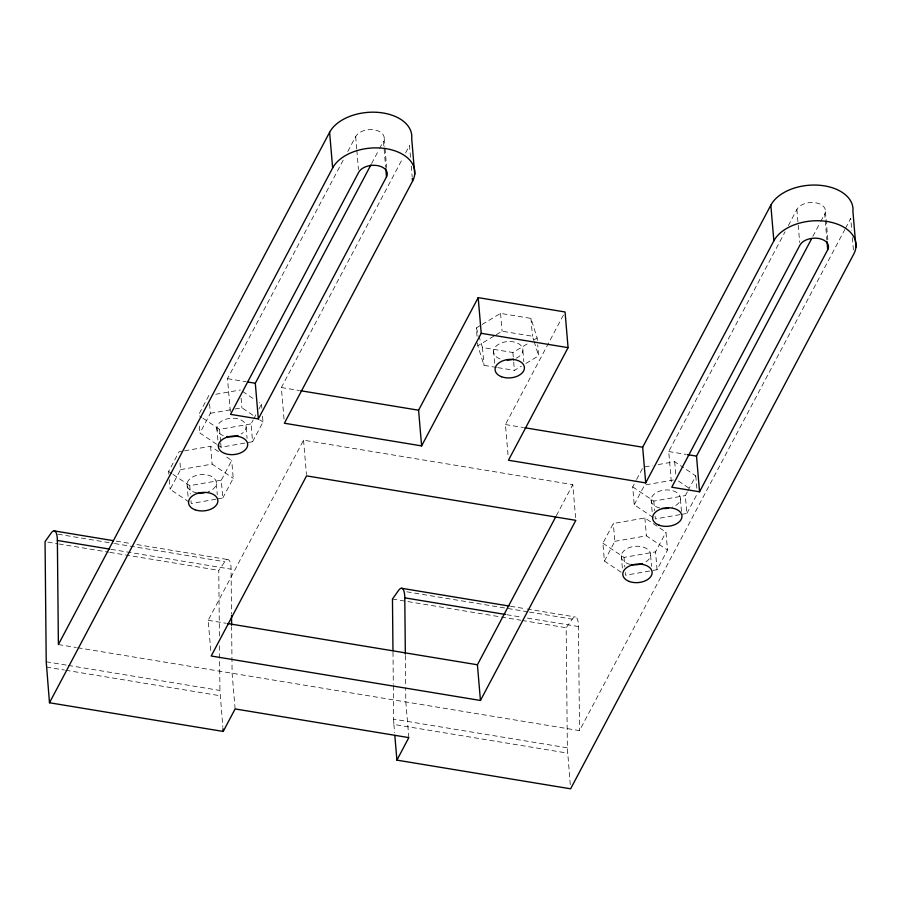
<?xml version="1.0" encoding="UTF-8"?>
<svg xmlns="http://www.w3.org/2000/svg" width="901" height="901" viewBox="0 0 901 901"><rect width="100%" height="100%" fill="white"/><g stroke="black" fill="none" stroke-linecap="round" stroke-linejoin="round"><path stroke-width="0.68" stroke-dasharray="4.5 3.38" d="M168.859 474.208L168.622 471.471L179.062 451.761L183.173 451.052M208.863 395.471L198.434 415.181L201.768 417.422M230.296 411.599L227.502 378.657L343.833 158.948M347.775 151.503L355.67 136.603A14.72 9.247 -4.8 0 1 374.332 129.89A14.72 9.247 -4.8 0 1 383.454 141.198L385.673 167.271M189.03 502.015L170.143 489.311L180.572 469.612L179.873 461.368M216.612 444.227L199.943 433.021L210.372 413.322L209.561 403.704M371.629 163.543L378.859 149.881M379.512 148.642L383.454 141.198M217.31 498.963L222.795 498.005L221.286 480.165L231.715 460.456L223.932 455.23M217.727 444.97L221.06 447.223L252.595 441.715L251.086 423.875L253.046 420.181M253.688 418.942L256.301 414.021M258.914 409.099L261.515 404.166L259.297 402.679M222.795 498.005L233.224 478.307L231.715 460.456M252.595 441.715L263.024 422.017L262.45 415.147M284.029 419.123L281.36 387.554L402.938 157.912M405.574 152.945L409.516 145.5L410.563 157.855M210.733 650.511L208.165 620.316L303.547 440.184L572.799 484.648L575.593 517.591M508.006 454.757L505.438 424.562L564.398 313.21M556.345 515.71L572.799 484.648M621.082 572.236L604.413 561.03L602.904 543.19L613.333 523.481L644.879 517.985L665.985 532.176L667.495 550.027L657.066 569.725L625.519 575.232L625.294 572.484M653.101 517.444L634.214 504.74L632.705 486.889L635.96 480.74M636.613 479.501L643.134 467.191L652.741 465.513M604.413 561.03L614.842 541.332L613.333 523.481M634.214 504.74L644.654 485.031L673.452 480.008M671.29 481.72L668.722 451.525L785.053 231.816M788.341 225.61L796.889 209.471A14.72 9.247 -4.8 0 1 815.551 202.759A14.72 9.247 -4.8 0 1 824.685 214.066L825.147 219.551M812.848 236.411L820.079 222.75M820.732 221.511L824.685 214.066M657.066 569.725L655.556 551.885L665.985 532.176M681.381 514.392L686.866 513.435L685.357 495.595L687.317 491.901M687.97 490.662L695.786 475.886L684.681 468.419M686.866 513.435L697.306 493.737M77.689 647.74L579.512 730.621L844.811 229.552M845.476 228.313L850.735 218.369L851.783 230.724M219.405 635.993L218.763 570.356L224.845 561.751A18.403 5.361 -80.6 0 1 231.073 569.162L231.523 614.167M570.265 784.703L567.348 747.83L566.177 627.738L572.259 619.122A18.403 5.361 -80.6 0 1 578.498 626.533L579.512 730.621M477.023 336.163L476.325 327.93L480.943 325.16M482.091 324.461L500.551 313.379L530.959 318.402L537.12 337.965L537.582 343.461M496.44 367.394L483.995 365.344L477.834 345.77L495.145 335.375M496.293 334.688L502.071 331.219L532.468 336.242L533.696 340.15M478.791 335.758L482.485 347.504L512.883 352.516L527.885 343.518M533.662 340.049L537.12 337.965M497.814 367.631L514.403 370.367L521.319 366.211M525.936 363.441L538.629 355.816L537.706 344.835M215.722 394.278L240.409 389.975M210.372 413.322L233.686 409.245M235.06 409.009L241.918 407.815L255.253 416.78M202.871 418.165L219.54 429.372L251.086 423.875M184.547 450.804L210.597 446.265L219.495 452.234M180.572 469.612L212.118 464.105L233.224 478.307M173.071 474.455L189.739 485.662L221.286 480.165M215.936 499.199L191.249 503.513L191.023 500.765M658.226 464.556L674.68 461.695L683.566 467.664M632.705 486.889L653.811 501.091L685.357 495.595M680.018 514.629L655.331 518.942L655.095 516.194M614.842 541.332L646.389 535.825L667.495 550.027M602.904 543.19L624.01 557.381L655.556 551.885M227.502 378.657L246.029 381.72M281.36 387.554L299.38 390.527M505.438 424.562L523.458 427.536M668.722 451.525L685.931 454.363M116.229 541.152L131.4 543.652M136.907 544.564L227.897 559.589M510.518 606.272L525.688 608.772M527.062 608.997L575.322 616.971M58.024 534.203L113.166 543.314M114.551 543.54L224.845 561.751M406.824 591.811L528.144 611.847M529.518 612.072L572.259 619.122M111.138 549.351L231.073 569.162M506.801 614.696L521.972 617.196M527.49 618.109L578.498 626.533M47.809 542.132L57.461 543.72M58.835 543.945L108.469 552.144M109.843 552.369L218.763 570.356M392.464 599.052L499.999 616.802M501.384 617.039L520.688 620.226M522.062 620.451L566.177 627.738M208.165 620.316L226.207 623.301M58.385 644.553L76.315 647.515M46.221 661.773L66.911 665.186M68.285 665.411L219.934 690.459L222.851 727.321M393.32 685.627L393.647 719.144L567.348 747.83M46.469 667.067L64.388 670.029M65.762 670.254L220.171 695.752M393.647 719.144L393.883 724.449L567.596 753.135M678.419 481.033L689.524 488.5M242.628 391.462L254.848 399.684M259.691 419.776L263.024 422.017M168.622 471.471L171.956 473.712M534.113 341.456L538.629 355.816M476.325 327.93L478.375 334.451M852.369 237.582L853.529 251.311M825.44 211.656L827.884 240.477M825.26 220.925L826.893 240.139M796.889 209.471L799.683 242.414M695.786 475.886L696.833 488.241M680.413 499.12L681.46 511.475M674.68 461.695L675.727 474.039M653.811 501.091L654.633 510.698M651.108 499.345L652.268 513.074M650.612 555.41L651.547 566.391M644.879 517.985L646.389 535.825M624.01 557.381L624.821 566.988M621.296 555.635L622.467 569.364M530.959 318.402L532.468 336.242M522.895 350.68L523.819 361.661M512.883 352.516L513.581 360.76M513.705 362.134L514.403 370.367M500.551 313.379L502.071 331.219M493.579 350.906L494.626 363.261M482.485 347.504L483.995 365.344M477.598 343.022L477.834 345.77M411.261 166.088L412.196 177.069M384.22 138.788L384.918 147.021M385.031 148.395L386.664 167.609M408.829 737.615L405.81 701.924L405.664 687.857M355.67 136.603L356.717 148.958M356.83 150.332L358.463 169.546M393.883 724.449L394.582 732.682M303.547 440.184L306.453 474.5M261.515 404.166L261.864 408.288M246.142 427.401L247.077 438.382M241.108 398.208L241.918 407.815M219.54 429.372L220.587 441.727M220.711 443.101L221.06 447.223M216.826 427.626L217.997 441.355M216.341 483.691L217.276 494.672M235.127 708.929L232.098 673.238L231.647 626.826M210.597 446.265L212.118 464.105M199.358 426.15L199.943 433.021M189.739 485.662L190.438 493.906M187.025 483.916L188.072 496.271M169.32 479.704L170.143 489.311M405.349 655.511L405.653 686.461M392.994 652.11L393.298 684.231M219.495 645.769L219.934 690.459M659.802 508.006A14.72 9.247 -4.8 0 1 654.07 494.221A14.72 9.247 -4.8 0 1 677.113 492.768A14.72 9.247 -4.8 0 1 672.214 507.229M196.914 492.813A14.72 9.247 -4.8 0 1 189.492 479.264A14.72 9.247 -4.8 0 1 212.76 477.158A14.72 9.247 -4.8 0 1 208.142 491.8M223.279 435.622A14.72 9.247 -4.8 0 1 220.058 422.276A14.72 9.247 -4.8 0 1 241.682 420.328A14.72 9.247 -4.8 0 1 241.141 434.012M500.032 358.902A14.72 9.247 -4.8 0 1 497.363 345.117A14.72 9.247 -4.8 0 1 519.584 344.328A14.72 9.247 -4.8 0 1 515.811 358.339M630.002 564.296A14.72 9.247 -4.8 0 1 624.258 550.511A14.72 9.247 -4.8 0 1 647.312 549.069A14.72 9.247 -4.8 0 1 642.413 563.519"/><path stroke-width="1.35" d="M414.73 174.253L411.701 138.574A42.336 26.579 -4.8 0 0 377.936 112.366A42.336 26.579 -4.8 0 0 329.608 132.301L58.385 644.553L57.371 540.465A18.403 5.361 -80.6 0 0 51.132 533.065L45.05 541.67L46.221 661.773L49.487 702.757L223.2 731.443L235.127 708.929L408.829 737.615L396.913 760.129L570.615 788.814L853.765 254.048A42.336 26.579 -4.8 0 0 827.523 221.556A42.336 26.579 -4.8 0 0 773.858 240.86L645.702 482.913L508.468 460.242L568.08 347.662L565.051 311.971L478.194 297.634L418.582 410.214L421.612 445.905L284.378 423.233L412.545 181.191L412.309 178.443M49.487 702.757L332.638 167.991L329.608 132.301M258.328 418.931L386.484 176.878A14.72 9.247 -4.8 0 0 377.361 165.581A14.72 9.247 -4.8 0 0 358.688 172.294L230.532 414.347L258.328 418.931L255.298 383.252L370.975 164.782M421.612 445.905L481.224 333.314L478.194 297.634M480.447 700.471L575.818 520.339L306.565 475.874L211.194 656.007L480.447 700.471L477.417 664.78L555.692 516.949M645.702 482.913L642.672 447.223L770.828 205.169A42.336 26.579 -4.8 0 1 819.167 185.234A42.336 26.579 -4.8 0 1 852.92 211.442L855.95 247.122M699.548 491.8L827.704 249.746A14.72 9.247 -4.8 0 0 818.581 238.45A14.72 9.247 -4.8 0 0 799.908 245.162L671.752 487.216L699.548 491.8L696.518 456.12L811.531 238.889M481.224 333.314L568.08 347.662M247.358 381.934L255.298 383.252M300.765 390.752L418.582 410.214M524.844 427.761L642.672 447.223M687.26 454.588L696.518 456.12M54.195 530.903L113.47 540.69M401.609 588.285L509.144 606.035M57.371 540.465L109.753 549.126M392.971 650.713L392.464 599.052L398.546 590.437A18.403 5.361 -80.6 0 1 404.786 597.847L505.427 614.459M227.604 623.526L477.417 664.78M827.005 241.513L827.704 249.746M770.828 205.169L773.858 240.86M385.786 168.645L386.484 176.878M394.818 735.43L396.913 760.129M222.964 728.695L223.2 731.443M404.786 597.847L405.337 654.103M231.534 615.574L231.625 625.418M668.576 508.187A14.72 9.247 -4.8 0 1 662.212 508.412M204.504 492.757A14.72 9.247 -4.8 0 1 198.141 492.982M237.943 435.51A14.72 9.247 -4.8 0 1 226.714 436.523M332.638 167.991A42.336 26.579 -4.8 0 1 386.304 148.699A42.336 26.579 -4.8 0 1 412.545 181.191M513.514 359.161A14.72 9.247 -4.8 0 1 507.229 360.085M642.413 563.519A14.72 9.247 -4.8 0 1 631.184 564.533M659.07 525.182A14.72 9.247 -4.8 0 0 681.933 516.96A14.72 9.247 -4.8 0 0 660.816 509.088A14.72 9.247 -4.8 0 0 659.07 525.182M629.27 581.472A14.72 9.247 -4.8 0 0 652.121 573.25A14.72 9.247 -4.8 0 0 631.015 565.377A14.72 9.247 -4.8 0 0 629.27 581.472M194.988 509.752A14.72 9.247 -4.8 0 0 217.851 501.53A14.72 9.247 -4.8 0 0 196.745 493.658A14.72 9.247 -4.8 0 0 194.988 509.752M224.799 453.462A14.72 9.247 -4.8 0 0 247.662 445.24A14.72 9.247 -4.8 0 0 226.545 437.368A14.72 9.247 -4.8 0 0 224.799 453.462M501.542 376.742A14.72 9.247 -4.8 0 0 524.405 368.52A14.72 9.247 -4.8 0 0 503.287 360.648A14.72 9.247 -4.8 0 0 501.542 376.742"/></g></svg>
